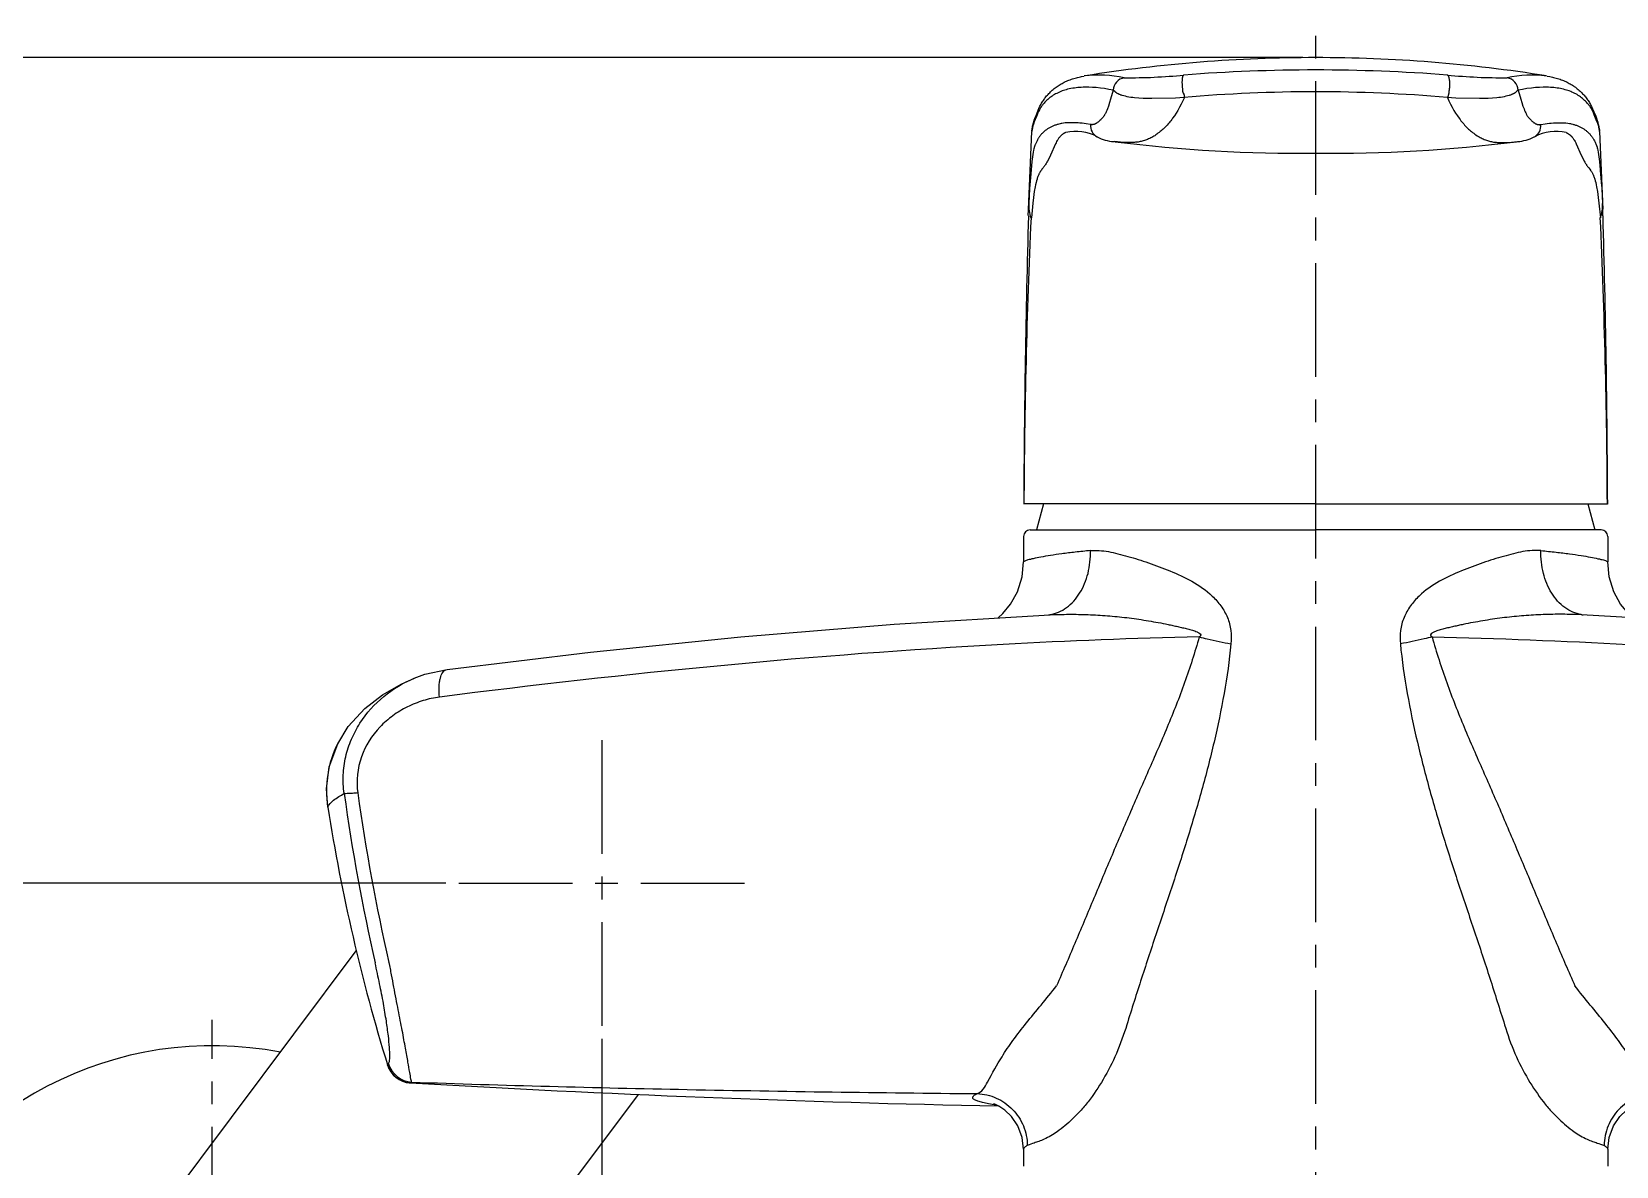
# Model space of a CAD drawing. Extents: x 6992 to 7586, y -5388 to -4968.
# Drawn here: x 7062.9 to 7184.9, y -5206 to -5118.6 of the extents above; entities that cross this region are included whole.
import ezdxf

# ---------------------------------------------------------------- set-up
doc = ezdxf.new("R2010")
doc.units = 0
doc.header["$LTSCALE"] = 7
doc.header["$MEASUREMENT"] = 0
doc.linetypes.add('CENTER', pattern=[2, 1.25, -0.25, 0.25, -0.25])
for name, color, linetype in [('CL', 1, 'CENTER'), ('D', 2, 'CONTINUOUS'), ('DWG', 7, 'CONTINUOUS'), ('Make2D 표시선', 7, 'CONTINUOUS'), ('Make2D 표시선 - Tangent', 7, 'CONTINUOUS')]:
    doc.layers.add(name, color=color, linetype=linetype)

msp = doc.modelspace()

# ---------------------------------------------------------------- linework, layer by layer
at = {"layer": 'CL'}
for p, q in [((7161.78, -5285.19), (7161.78, -5118.62)), ((7106.78, -5173.19), (7106.78, -5195.19)), ((7095.78, -5184.19), (7117.78, -5184.19)), ((7076.78, -5253.71), (7076.78, -5194.71))]:
    msp.add_line(p, q, dxfattribs=at)
at = {"layer": 'D'}
for p, q in [((7160.78, -5120.62), (7039.86, -5120.62)), ((7160.78, -5120.62), (7054.95, -5120.62)), ((7094.78, -5184.19), (7054.95, -5184.19)), ((7106.78, -5196.19), (7106.78, -5296.79))]:
    msp.add_line(p, q, dxfattribs=at)
at = {"layer": 'DWG'}
for p, q in [((7140.81, -5154.99), (7140.28, -5156.99)), ((7182.74, -5154.99), (7183.28, -5156.99)), ((7139.78, -5156.99), (7161.78, -5156.99)), ((7183.78, -5156.99), (7161.78, -5156.99)), ((7139.28, -5157.49), (7139.28, -5159.45)), ((7184.28, -5157.49), (7184.28, -5159.45)), ((7129.31, -5164.24), (7141.3, -5163.53)), ((7141.3, -5163.53), (7141.32, -5163.52)), ((7182.26, -5163.53), (7182.24, -5163.52)), ((7194.24, -5164.24), (7182.26, -5163.53)), ((7091.32, -5168.87), (7092.35, -5168.4)), ((7092.33, -5168.41), (7092.35, -5168.4)), ((7094.86, -5167.73), (7094.86, -5167.73)), ((7086.45, -5173.45), (7086.45, -5173.45)), ((7085.67, -5178.34), (7085.67, -5178.34)), ((7067.19, -5217.01), (7087.87, -5189.41)), ((7090.26, -5198.17), (7090.26, -5198.17)), ((7092.06, -5199.57), (7092.03, -5199.57)), ((7109.58, -5200.46), (7086.39, -5231.4)), ((7139.28, -5204.68), (7139.28, -5204.68)), ((7139.28, -5204.68), (7139.28, -5205.99)), ((7184.28, -5204.68), (7184.28, -5205.99)), ((7184.28, -5204.68), (7184.28, -5204.68))]:
    msp.add_line(p, q, dxfattribs=at)
for points in [[(7137.31, -5163.76), (7137.69, -5163.43), (7138.28, -5162.7), (7138.8, -5161.76), (7139.17, -5160.59), (7139.28, -5159.46)], [(7186.25, -5163.76), (7185.87, -5163.43), (7185.27, -5162.7), (7184.75, -5161.76), (7184.39, -5160.59), (7184.28, -5159.46)], [(7094.86, -5167.73), (7105.91, -5166.41), (7117.5, -5165.22), (7129.31, -5164.24)], [(7092.33, -5168.41), (7093.15, -5168.11), (7094.86, -5167.73)], [(7086.45, -5173.45), (7087.25, -5172.14), (7088.52, -5170.75), (7089.88, -5169.69), (7091.32, -5168.87)], [(7085.67, -5178.34), (7085.57, -5176.94), (7085.79, -5175.23), (7086.45, -5173.45)], [(7137.82, -5201.67), (7137.36, -5201.36), (7137.05, -5201.22), (7136.97, -5201.19)], [(7139.28, -5204.68), (7139.17, -5203.79), (7138.83, -5202.88), (7138.35, -5202.17), (7137.82, -5201.67)], [(7184.28, -5204.68), (7184.38, -5203.79), (7184.72, -5202.88), (7185.21, -5202.17), (7185.73, -5201.67)]]:
    msp.add_lwpolyline(points, dxfattribs=at)
for centre, radius, start, end in [((7139.78, -5157.49), 0.5, 90.0045, 179.9999), ((7183.78, -5157.49), 0.5, 0.0001, 89.9955), ((7140.83, -5160.71), 2.84, 277.1935, 279.8316), ((7182.73, -5160.71), 2.84, 260.1684, 262.8065), ((7093.6, -5177.08), 8.03, 153.0724, 188.9999), ((7244.64, -5155.22), 159.24, 187.9661, 192.7368), ((7243.02, -5155.5), 156.55, 187.9839, 192.8421), ((7226.7, -5156.13), 142.76, 188.9514, 197.1252), ((7076.79, -5224.21), 27.5, 79.0238, 27.2762), ((7092.17, -5197.58), 2, 197.066, 265.8188), ((7092.17, -5197.58), 1.99, 197.2037, 198.4334), ((7092.18, -5197.57), 2.01, 198.4567, 212.2162), ((7092.26, -5197.51), 2, 197.1948, 266.4841), ((7092.18, -5197.57), 2.01, 215.7719, 229.8938), ((7092.19, -5197.54), 2.04, 247.8103, 249.7486), ((7092.24, -5197.06), 2.51, 264.6602, 265.329), ((7161.78, -4001.13), 1200.47, 266.66903, 268.83222), ((7092.23, -5197.17), 2.41, 265.3289, 265.8595), ((7092.82, -5200.46), 1.17, 125.9725, 127.7012)]:
    msp.add_arc(centre, radius, start, end, dxfattribs=at)
for points, knots in [([(7144.42, -5158.58), (7144.04, -5158.62), (7143.3, -5158.7), (7142.27, -5158.82), (7141.39, -5158.95), (7140.66, -5159.07), (7140.14, -5159.18), (7139.81, -5159.25), (7139.63, -5159.3), (7139.48, -5159.35), (7139.37, -5159.39), (7139.31, -5159.42), (7139.28, -5159.45), (7139.28, -5159.46)], [0, 0, 0, 0, 0.223898, 0.421891, 0.592504, 0.734481, 0.846732, 0.89145, 0.928448, 0.957673, 0.979138, 0.992979, 1, 1, 1, 1]), ([(7141.31, -5163.51), (7141.54, -5163.48), (7141.99, -5163.34), (7142.83, -5162.86), (7143.7, -5161.87), (7144.33, -5160.32), (7144.44, -5159.17), (7144.42, -5158.58)], [0, 0, 0, 0, 0.107969, 0.219327, 0.457633, 0.720402, 1, 1, 1, 1]), ([(7144.42, -5158.58), (7144.65, -5158.57), (7145.11, -5158.57), (7145.82, -5158.65), (7146.56, -5158.82), (7147.59, -5159.1), (7148.93, -5159.52), (7150.59, -5160.14), (7152.29, -5160.9), (7153.62, -5161.83), (7154.51, -5162.83), (7155.02, -5163.72), (7155.28, -5164.72), (7155.28, -5165.41), (7155.25, -5165.76)], [0, 0, 0, 0, 0.047375, 0.097335, 0.150045, 0.205276, 0.322022, 0.44634, 0.577212, 0.713878, 0.784257, 0.855655, 0.927699, 1, 1, 1, 1]), ([(7179.13, -5158.58), (7178.91, -5158.57), (7178.44, -5158.57), (7177.73, -5158.65), (7177, -5158.82), (7175.97, -5159.1), (7174.62, -5159.52), (7172.97, -5160.14), (7171.26, -5160.9), (7169.93, -5161.83), (7169.05, -5162.83), (7168.54, -5163.72), (7168.27, -5164.72), (7168.27, -5165.41), (7168.3, -5165.76)], [0, 0, 0, 0, 0.047375, 0.097335, 0.150045, 0.205276, 0.322022, 0.44634, 0.577212, 0.713878, 0.784257, 0.855655, 0.927699, 1, 1, 1, 1]), ([(7182.24, -5163.51), (7182.02, -5163.48), (7181.57, -5163.34), (7180.73, -5162.86), (7179.85, -5161.87), (7179.23, -5160.32), (7179.11, -5159.17), (7179.13, -5158.58)], [0, 0, 0, 0, 0.107969, 0.219327, 0.457633, 0.720402, 1, 1, 1, 1]), ([(7179.13, -5158.58), (7179.52, -5158.62), (7180.25, -5158.7), (7181.28, -5158.82), (7182.17, -5158.95), (7182.9, -5159.07), (7183.41, -5159.18), (7183.74, -5159.25), (7183.93, -5159.3), (7184.08, -5159.35), (7184.18, -5159.39), (7184.25, -5159.42), (7184.28, -5159.45), (7184.28, -5159.46)], [0, 0, 0, 0, 0.223898, 0.421891, 0.592504, 0.734481, 0.846732, 0.89145, 0.928448, 0.957673, 0.979138, 0.992979, 1, 1, 1, 1]), ([(7141.32, -5163.52), (7141.8, -5163.5), (7142.78, -5163.48), (7144.26, -5163.5), (7145.74, -5163.59), (7146.98, -5163.71), (7147.97, -5163.84), (7148.72, -5163.96), (7149.47, -5164.09), (7150.09, -5164.2), (7150.59, -5164.31), (7150.97, -5164.39), (7151.34, -5164.47), (7151.65, -5164.55), (7151.9, -5164.61), (7152.09, -5164.66), (7152.28, -5164.71), (7152.46, -5164.77), (7152.61, -5164.83), (7152.73, -5164.88), (7152.83, -5164.94), (7152.94, -5165.03), (7152.92, -5165.13), (7152.88, -5165.18), (7152.84, -5165.21), (7152.81, -5165.23)], [0, 0, 0, 0, 0.121567, 0.24426, 0.367806, 0.492197, 0.554691, 0.617501, 0.680654, 0.74409, 0.775911, 0.807795, 0.839745, 0.871768, 0.887805, 0.903855, 0.919913, 0.935977, 0.952051, 0.960096, 0.968138, 0.983793, 0.987864, 0.991923, 1, 1, 1, 1]), ([(7182.24, -5163.52), (7181.75, -5163.5), (7180.77, -5163.48), (7179.3, -5163.5), (7177.81, -5163.59), (7176.57, -5163.71), (7175.58, -5163.84), (7174.84, -5163.96), (7174.09, -5164.09), (7173.46, -5164.2), (7172.96, -5164.31), (7172.59, -5164.39), (7172.21, -5164.47), (7171.9, -5164.55), (7171.65, -5164.61), (7171.47, -5164.66), (7171.28, -5164.71), (7171.1, -5164.77), (7170.95, -5164.83), (7170.83, -5164.88), (7170.72, -5164.94), (7170.62, -5165.03), (7170.63, -5165.13), (7170.68, -5165.18), (7170.72, -5165.21), (7170.74, -5165.23)], [0, 0, 0, 0, 0.121567, 0.24426, 0.367806, 0.492197, 0.554691, 0.617501, 0.680654, 0.74409, 0.775911, 0.807795, 0.839745, 0.871768, 0.887805, 0.903855, 0.919913, 0.935977, 0.952051, 0.960096, 0.968138, 0.983793, 0.987864, 0.991923, 1, 1, 1, 1]), ([(7152.81, -5165.23), (7147.77, -5165.34), (7128.21, -5166.1), (7108.7, -5168.03), (7094.29, -5169.86)], [0, 0, 0, 0, 0.257714, 1, 1, 1, 1]), ([(7152.81, -5165.23), (7152.47, -5166.41), (7151.72, -5168.76), (7150.36, -5172.19), (7149.13, -5174.99), (7148.15, -5177.22), (7147.18, -5179.45), (7146, -5182.23), (7144.61, -5185.54), (7143.23, -5188.84), (7142.29, -5191.01), (7141.82, -5192.09)], [0, 0, 0, 0, 0.127378, 0.25431, 0.380679, 0.443612, 0.506361, 0.631246, 0.755215, 0.878164, 1, 1, 1, 1]), ([(7155.25, -5165.76), (7155.13, -5167.04), (7154.76, -5169.58), (7153.98, -5173.34), (7153.01, -5177.05), (7151.92, -5180.72), (7150.75, -5184.34), (7149.54, -5187.93), (7148.36, -5191.5), (7147.6, -5193.89), (7147.23, -5195.09)], [0, 0, 0, 0, 0.126409, 0.252624, 0.378552, 0.504058, 0.629002, 0.753279, 0.87695, 1, 1, 1, 1]), ([(7152.81, -5165.23), (7153.02, -5165.28), (7153.82, -5165.49), (7154.64, -5165.66), (7155.25, -5165.76)], [0, 0, 0, 0, 0.253476, 1, 1, 1, 1]), ([(7170.74, -5165.23), (7170.54, -5165.28), (7169.73, -5165.49), (7168.92, -5165.66), (7168.3, -5165.76)], [0, 0, 0, 0, 0.253476, 1, 1, 1, 1]), ([(7168.3, -5165.76), (7168.42, -5167.04), (7168.79, -5169.58), (7169.58, -5173.34), (7170.55, -5177.05), (7171.63, -5180.72), (7172.8, -5184.34), (7174.02, -5187.93), (7175.2, -5191.5), (7175.95, -5193.89), (7176.33, -5195.09)], [0, 0, 0, 0, 0.126409, 0.252624, 0.378552, 0.504058, 0.629002, 0.753279, 0.87695, 1, 1, 1, 1]), ([(7170.74, -5165.23), (7171.08, -5166.41), (7171.84, -5168.76), (7173.19, -5172.19), (7174.43, -5174.99), (7175.41, -5177.22), (7176.37, -5179.45), (7177.55, -5182.23), (7178.94, -5185.54), (7180.32, -5188.84), (7181.27, -5191.01), (7181.74, -5192.09)], [0, 0, 0, 0, 0.127378, 0.25431, 0.380679, 0.443612, 0.506361, 0.631246, 0.755215, 0.878164, 1, 1, 1, 1]), ([(7170.74, -5165.23), (7175.79, -5165.34), (7195.35, -5166.1), (7214.85, -5168.03), (7229.27, -5169.86)], [0, 0, 0, 0, 0.257714, 1, 1, 1, 1]), ([(7086.94, -5177.29), (7086.87, -5176.82), (7086.83, -5175.86), (7087.02, -5174.45), (7087.46, -5173.1), (7088.34, -5171.45), (7089.9, -5169.71), (7091.49, -5168.76), (7092.33, -5168.41)], [0, 0, 0, 0, 0.12833, 0.255766, 0.382216, 0.507591, 0.754899, 1, 1, 1, 1]), ([(7094.29, -5169.86), (7094.25, -5169.59), (7094.23, -5169.2), (7094.28, -5168.7), (7094.37, -5168.23), (7094.58, -5167.77), (7094.86, -5167.73)], [0, 0, 0, 0, 0.356494, 0.508468, 0.636348, 1, 1, 1, 1]), ([(7094.29, -5169.86), (7093.86, -5169.92), (7093.01, -5170.1), (7091.79, -5170.59), (7090.66, -5171.27), (7089.32, -5172.44), (7088.05, -5174.41), (7087.86, -5176.32), (7087.99, -5177.24)], [0, 0, 0, 0, 0.121428, 0.242837, 0.364745, 0.487796, 0.738802, 1, 1, 1, 1]), ([(7085.67, -5178.34), (7085.77, -5178.13), (7086.17, -5177.72), (7086.65, -5177.44), (7086.94, -5177.29)], [0, 0, 0, 0, 0.41642, 1, 1, 1, 1]), ([(7087.99, -5177.24), (7087.86, -5177.26), (7087.62, -5177.28), (7087.3, -5177.3), (7087.09, -5177.3), (7086.98, -5177.3), (7086.94, -5177.29)], [0, 0, 0, 0, 0.390343, 0.690606, 0.890827, 1, 1, 1, 1]), ([(7090.34, -5198.1), (7090.36, -5198.08), (7090.39, -5198.02), (7090.45, -5197.83), (7090.46, -5197.43), (7090.43, -5196.77), (7090.34, -5195.87), (7090.18, -5194.74), (7089.96, -5193.4), (7089.67, -5191.91), (7089.44, -5190.87), (7089.32, -5190.33)], [0, 0, 0, 0, 0.010224, 0.025454, 0.077311, 0.160962, 0.275641, 0.421241, 0.594414, 0.789874, 1, 1, 1, 1]), ([(7092.13, -5199.51), (7092.13, -5199.48), (7092.11, -5199.41), (7092.06, -5199.16), (7091.97, -5198.67), (7091.87, -5198.07), (7091.76, -5197.44), (7091.65, -5196.87), (7091.54, -5196.23), (7091.41, -5195.52), (7091.26, -5194.76), (7091.1, -5193.94), (7090.94, -5193.08), (7090.76, -5192.18), (7090.59, -5191.24), (7090.47, -5190.61), (7090.39, -5190.3)], [0, 0, 0, 0, 0.008764, 0.025031, 0.080511, 0.166829, 0.221615, 0.284036, 0.353453, 0.430041, 0.51322, 0.602226, 0.696249, 0.794421, 0.895953, 1, 1, 1, 1]), ([(7135.7, -5200.4), (7136.09, -5200.3), (7136.7, -5199.12), (7137.45, -5197.77), (7138.48, -5196.25), (7139.5, -5194.94), (7140.65, -5193.55), (7141.43, -5192.6), (7141.82, -5192.09)], [0, 0, 0, 0, 0.115536, 0.333229, 0.478194, 0.640821, 0.816021, 1, 1, 1, 1]), ([(7187.85, -5200.4), (7187.47, -5200.3), (7186.86, -5199.12), (7186.11, -5197.77), (7185.07, -5196.25), (7184.06, -5194.94), (7182.91, -5193.55), (7182.12, -5192.6), (7181.74, -5192.09)], [0, 0, 0, 0, 0.115536, 0.333229, 0.478194, 0.640821, 0.816021, 1, 1, 1, 1]), ([(7147.23, -5195.09), (7147, -5195.84), (7146.48, -5197.29), (7145.47, -5199.28), (7144.49, -5200.74), (7143.66, -5201.74), (7142.89, -5202.53), (7141.98, -5203.29), (7141.09, -5203.83), (7140.47, -5204.07), (7140.03, -5204.22), (7139.74, -5204.33), (7139.56, -5204.39)], [0, 0, 0, 0, 0.188041, 0.367212, 0.532364, 0.607842, 0.677478, 0.797318, 0.88943, 0.925472, 0.95582, 1, 1, 1, 1]), ([(7176.33, -5195.09), (7176.55, -5195.84), (7177.07, -5197.29), (7178.08, -5199.28), (7179.07, -5200.74), (7179.9, -5201.74), (7180.67, -5202.53), (7181.57, -5203.29), (7182.47, -5203.83), (7183.09, -5204.07), (7183.52, -5204.22), (7183.82, -5204.33), (7183.99, -5204.39)], [0, 0, 0, 0, 0.188041, 0.367212, 0.532364, 0.607842, 0.677478, 0.797318, 0.88943, 0.925472, 0.95582, 1, 1, 1, 1]), ([(7090.34, -5198.1), (7090.34, -5198.11), (7090.31, -5198.13), (7090.28, -5198.15), (7090.26, -5198.17)], [0, 0, 0, 0, 0.268071, 1, 1, 1, 1]), ([(7092.13, -5199.51), (7099.21, -5199.76), (7113.73, -5200.13), (7128.26, -5200.33), (7135.7, -5200.4)], [0, 0, 0, 0, 0.487385, 1, 1, 1, 1]), ([(7137.15, -5201.27), (7136.96, -5201.25), (7136.61, -5201.19), (7136.15, -5201.1), (7135.79, -5201), (7135.55, -5200.91), (7135.43, -5200.83), (7135.37, -5200.77), (7135.35, -5200.71), (7135.36, -5200.64), (7135.41, -5200.58), (7135.52, -5200.49), (7135.62, -5200.43), (7135.7, -5200.4)], [0, 0, 0, 0, 0.240359, 0.435075, 0.589592, 0.702452, 0.74322, 0.774724, 0.800083, 0.824906, 0.854796, 0.893035, 1, 1, 1, 1]), ([(7135.7, -5200.4), (7136.21, -5200.42), (7137.22, -5200.65), (7138.49, -5201.55), (7139.35, -5202.85), (7139.56, -5203.88), (7139.56, -5204.39)], [0, 0, 0, 0, 0.248513, 0.498416, 0.749238, 1, 1, 1, 1]), ([(7187.85, -5200.4), (7187.35, -5200.42), (7186.34, -5200.65), (7185.06, -5201.55), (7184.21, -5202.85), (7184, -5203.88), (7183.99, -5204.39)], [0, 0, 0, 0, 0.248513, 0.498416, 0.749238, 1, 1, 1, 1]), ([(7139.56, -5204.39), (7139.52, -5204.41), (7139.44, -5204.46), (7139.34, -5204.54), (7139.28, -5204.63), (7139.28, -5204.68)], [0, 0, 0, 0, 0.344455, 0.619017, 1, 1, 1, 1]), ([(7183.99, -5204.39), (7184.03, -5204.41), (7184.11, -5204.46), (7184.22, -5204.54), (7184.28, -5204.63), (7184.28, -5204.68)], [0, 0, 0, 0, 0.344455, 0.619017, 1, 1, 1, 1])]:
    msp.add_open_spline(points, degree=3, knots=knots, dxfattribs=at)
for points in [[(7091.48, -5199.45), (7091.57, -5199.48), (7091.65, -5199.51), (7091.74, -5199.53)], [(7091.74, -5199.53), (7091.82, -5199.55), (7091.91, -5199.56), (7092, -5199.57)], [(7092.06, -5199.57), (7092.07, -5199.56), (7092.09, -5199.54), (7092.11, -5199.53)]]:
    msp.add_open_spline(points, degree=3, dxfattribs=at)
at = {"layer": 'Make2D 표시선'}
for p, q in [((7139.66, -5132.32), (7139.92, -5126.32)), ((7183.64, -5126.32), (7183.9, -5132.32)), ((7139.84, -5129.58), (7139.86, -5129.36)), ((7183.7, -5129.36), (7183.72, -5129.57)), ((7139.76, -5130.52), (7139.84, -5129.59)), ((7139.84, -5129.59), (7139.84, -5129.58)), ((7139.84, -5129.59), (7139.84, -5129.59)), ((7183.72, -5129.57), (7183.72, -5129.57)), ((7183.72, -5129.57), (7183.72, -5129.58)), ((7183.72, -5129.58), (7183.79, -5130.52)), ((7139.3, -5154.99), (7139.28, -5154.99)), ((7161.78, -5154.99), (7139.3, -5154.99)), ((7161.78, -5154.99), (7184.25, -5154.99)), ((7184.25, -5154.99), (7184.27, -5154.99))]:
    msp.add_line(p, q, dxfattribs=at)
for points in [[(7151.63, -5121.97), (7151.63, -5121.97), (7151.62, -5121.97), (7151.62, -5121.97), (7151.61, -5121.97), (7151.61, -5121.97), (7151.6, -5121.98), (7151.6, -5121.98), (7151.6, -5121.98), (7151.6, -5121.98), (7151.59, -5121.98), (7151.59, -5121.98), (7151.59, -5121.98), (7151.59, -5121.98), (7151.58, -5121.99), (7151.58, -5121.99), (7151.58, -5121.99), (7151.58, -5121.99), (7151.58, -5121.99), (7151.57, -5121.99), (7151.57, -5121.99), (7151.57, -5122), (7151.57, -5122), (7151.57, -5122), (7151.56, -5122), (7151.56, -5122), (7151.56, -5122), (7151.56, -5122.01), (7151.56, -5122.01), (7151.56, -5122.01), (7151.55, -5122.01), (7151.55, -5122.01), (7151.55, -5122.02), (7151.55, -5122.02), (7151.55, -5122.02), (7151.55, -5122.02), (7151.54, -5122.03), (7151.54, -5122.03), (7151.54, -5122.03), (7151.54, -5122.04), (7151.54, -5122.04), (7151.53, -5122.04), (7151.53, -5122.05), (7151.53, -5122.05), (7151.53, -5122.06), (7151.53, -5122.06), (7151.53, -5122.07), (7151.52, -5122.08), (7151.52, -5122.09), (7151.51, -5122.12), (7151.51, -5122.14), (7151.5, -5122.17), (7151.5, -5122.19), (7151.49, -5122.22), (7151.49, -5122.24), (7151.49, -5122.3), (7151.48, -5122.36), (7151.48, -5122.43), (7151.47, -5122.49), (7151.47, -5122.56), (7151.48, -5122.62), (7151.48, -5122.69), (7151.48, -5122.75), (7151.48, -5122.82), (7151.51, -5123.11), (7151.52, -5123.18), (7151.53, -5123.2), (7151.53, -5123.22), (7151.53, -5123.23), (7151.53, -5123.25), (7151.54, -5123.26), (7151.54, -5123.27), (7151.55, -5123.29), (7151.55, -5123.3), (7151.56, -5123.32), (7151.56, -5123.33), (7151.56, -5123.34), (7151.57, -5123.36), (7151.61, -5123.43), (7151.62, -5123.45), (7151.63, -5123.46), (7151.63, -5123.48), (7151.63, -5123.48), (7151.64, -5123.49), (7151.64, -5123.5), (7151.64, -5123.51), (7151.65, -5123.52), (7151.65, -5123.52), (7151.65, -5123.53), (7151.65, -5123.53), (7151.65, -5123.53), (7151.65, -5123.54), (7151.65, -5123.54), (7151.65, -5123.55), (7151.65, -5123.55), (7151.65, -5123.56), (7151.65, -5123.56), (7151.65, -5123.57), (7151.65, -5123.57), (7151.65, -5123.58), (7151.65, -5123.58), (7151.65, -5123.59), (7151.65, -5123.59), (7151.65, -5123.6), (7151.65, -5123.6), (7151.65, -5123.61), (7151.65, -5123.61), (7151.65, -5123.62), (7151.65, -5123.62), (7151.65, -5123.63), (7151.65, -5123.64), (7151.64, -5123.65), (7151.64, -5123.66), (7151.64, -5123.67), (7151.63, -5123.68), (7151.63, -5123.69), (7151.63, -5123.69)], [(7139.92, -5126.25), (7139.92, -5126.21), (7139.93, -5126.16), (7139.94, -5126.07), (7139.95, -5125.99), (7139.97, -5125.9), (7139.99, -5125.81), (7140.01, -5125.73), (7140.04, -5125.64), (7140.06, -5125.56), (7140.1, -5125.43), (7140.15, -5125.31), (7140.24, -5125.07), (7140.4, -5124.66), (7140.46, -5124.53), (7140.54, -5124.37), (7140.58, -5124.28), (7140.62, -5124.2), (7140.66, -5124.13), (7140.71, -5124.06), (7140.75, -5123.98), (7140.8, -5123.91), (7140.85, -5123.84), (7140.9, -5123.77), (7140.95, -5123.71), (7141, -5123.64), (7141.05, -5123.57), (7141.11, -5123.51), (7141.17, -5123.45), (7141.22, -5123.38), (7141.29, -5123.32), (7141.35, -5123.25), (7141.42, -5123.19), (7141.49, -5123.13), (7141.56, -5123.07), (7141.63, -5123.01), (7141.71, -5122.95), (7141.78, -5122.9), (7141.86, -5122.84), (7141.93, -5122.79), (7142.01, -5122.74), (7142.09, -5122.69), (7142.17, -5122.65), (7142.25, -5122.6), (7142.33, -5122.56), (7142.41, -5122.51), (7142.5, -5122.47), (7142.59, -5122.43), (7142.68, -5122.39), (7142.77, -5122.35), (7142.86, -5122.32), (7142.96, -5122.29), (7143.05, -5122.25), (7143.14, -5122.22), (7143.24, -5122.19), (7143.34, -5122.17), (7143.44, -5122.14), (7143.55, -5122.12), (7143.65, -5122.09), (7143.75, -5122.07), (7143.95, -5122.04)], [(7179.6, -5122.04), (7179.81, -5122.07), (7180.01, -5122.12), (7180.11, -5122.14), (7180.21, -5122.17), (7180.31, -5122.19), (7180.41, -5122.22), (7180.5, -5122.25), (7180.6, -5122.29), (7180.69, -5122.32), (7180.78, -5122.35), (7180.87, -5122.39), (7180.96, -5122.43), (7181.05, -5122.47), (7181.14, -5122.51), (7181.23, -5122.56), (7181.31, -5122.6), (7181.39, -5122.65), (7181.47, -5122.7), (7181.55, -5122.74), (7181.63, -5122.8), (7181.7, -5122.85), (7181.78, -5122.9), (7181.86, -5122.96), (7181.93, -5123.02), (7182, -5123.08), (7182.07, -5123.14), (7182.14, -5123.2), (7182.21, -5123.26), (7182.28, -5123.33), (7182.34, -5123.4), (7182.4, -5123.46), (7182.46, -5123.52), (7182.51, -5123.59), (7182.57, -5123.65), (7182.62, -5123.72), (7182.67, -5123.79), (7182.72, -5123.86), (7182.77, -5123.93), (7182.81, -5124), (7182.86, -5124.07), (7182.9, -5124.14), (7182.94, -5124.22), (7182.98, -5124.3), (7183.03, -5124.39), (7183.11, -5124.56), (7183.21, -5124.8), (7183.35, -5125.14), (7183.43, -5125.36), (7183.46, -5125.47), (7183.5, -5125.57), (7183.52, -5125.66), (7183.55, -5125.74), (7183.57, -5125.83), (7183.59, -5125.92), (7183.6, -5126), (7183.62, -5126.09), (7183.63, -5126.18), (7183.64, -5126.27)]]:
    msp.add_lwpolyline(points, dxfattribs=at)
for centre, radius, start, end in [((7161.78, -5233.79), 113.17, 90.0004, 99.025), ((7161.78, -5233.79), 113.17, 80.9615, 89.9996), ((7147.19, -5123.18), 1.02, 99.0193, 177.0834), ((7143.29, -5129.79), 3.49, 61.9096, 102.7205), ((7146.55, -5123.39), 3.71, 244.144, 264.9959), ((7177, -5123.39), 3.71, 275.0064, 295.8537), ((7180.3, -5129.79), 3.49, 77.2795, 118.0904), ((7160.8, -5009.73), 118.26, 262.9615, 270.4741), ((7162.76, -5009.72), 118.27, 269.5262, 277.0382), ((8085.06, -5159.14), 945.78, 178.40378, 179.74915), ((6238.22, -5159.14), 946.06, 0.25078, 1.59507)]:
    msp.add_arc(centre, radius, start, end, dxfattribs=at)
at = {"layer": 'Make2D 표시선 - Tangent'}
for p, q in [((7139.64, -5132.79), (7139.68, -5131.9)), ((7183.91, -5132.8), (7183.88, -5131.9))]:
    msp.add_line(p, q, dxfattribs=at)
for points in [[(7171.93, -5123.69), (7171.94, -5123.68), (7171.95, -5123.66), (7171.96, -5123.65), (7171.97, -5123.63), (7171.98, -5123.61), (7171.98, -5123.6), (7171.99, -5123.58), (7172, -5123.56), (7172.01, -5123.54), (7172.01, -5123.52), (7172.02, -5123.5), (7172.02, -5123.49), (7172.03, -5123.47), (7172.03, -5123.45), (7172.04, -5123.41), (7172.05, -5123.33), (7172.07, -5123.17), (7172.08, -5123.09), (7172.09, -5123), (7172.1, -5122.91), (7172.1, -5122.82), (7172.1, -5122.73), (7172.1, -5122.64), (7172.1, -5122.57), (7172.1, -5122.5), (7172.1, -5122.43), (7172.09, -5122.36), (7172.08, -5122.3), (7172.08, -5122.27), (7172.07, -5122.24), (7172.06, -5122.21), (7172.06, -5122.18), (7172.05, -5122.15), (7172.04, -5122.12), (7172.04, -5122.1), (7172.03, -5122.08), (7172.03, -5122.08), (7172.03, -5122.07), (7172.03, -5122.06), (7172.02, -5122.05), (7172.02, -5122.05), (7172.02, -5122.04), (7172.02, -5122.04), (7172.01, -5122.03), (7172.01, -5122.03), (7172.01, -5122.03), (7172.01, -5122.02), (7172.01, -5122.02), (7172.01, -5122.02), (7172, -5122.02), (7172, -5122.02), (7172, -5122.01), (7172, -5122.01), (7172, -5122.01), (7172, -5122.01), (7171.99, -5122), (7171.99, -5122), (7171.99, -5122), (7171.99, -5122), (7171.99, -5122), (7171.98, -5122), (7171.98, -5121.99), (7171.98, -5121.99), (7171.98, -5121.99), (7171.97, -5121.99), (7171.97, -5121.99), (7171.97, -5121.99), (7171.97, -5121.98), (7171.96, -5121.98), (7171.96, -5121.98), (7171.96, -5121.98), (7171.96, -5121.98), (7171.95, -5121.98), (7171.95, -5121.98), (7171.95, -5121.97), (7171.95, -5121.97), (7171.94, -5121.97), (7171.94, -5121.97), (7171.94, -5121.97), (7171.94, -5121.97), (7171.93, -5121.97), (7171.93, -5121.97), (7171.93, -5121.97), (7171.92, -5121.97)], [(7146.17, -5123.13), (7145.85, -5123.07), (7145.52, -5123.01), (7145.19, -5122.97), (7144.86, -5122.93), (7144.58, -5122.91), (7144.29, -5122.9), (7144.15, -5122.9), (7144, -5122.9), (7143.86, -5122.9), (7143.72, -5122.91), (7143.58, -5122.92), (7143.45, -5122.93), (7143.32, -5122.94), (7143.19, -5122.96), (7143.06, -5122.98), (7142.92, -5123), (7142.79, -5123.03), (7142.67, -5123.06), (7142.56, -5123.09), (7142.45, -5123.12), (7142.35, -5123.16), (7142.24, -5123.19), (7142.14, -5123.23), (7142.03, -5123.27), (7141.93, -5123.32), (7141.83, -5123.37), (7141.74, -5123.42), (7141.65, -5123.47), (7141.56, -5123.52), (7141.47, -5123.58), (7141.39, -5123.64), (7141.3, -5123.7), (7141.22, -5123.77), (7141.14, -5123.84), (7141.07, -5123.9), (7140.99, -5123.97), (7140.92, -5124.05), (7140.86, -5124.12), (7140.79, -5124.2), (7140.76, -5124.23), (7140.73, -5124.27), (7140.7, -5124.31), (7140.67, -5124.36), (7140.64, -5124.4), (7140.62, -5124.44), (7140.58, -5124.49), (7140.55, -5124.54), (7140.52, -5124.6), (7140.49, -5124.65), (7140.43, -5124.76), (7140.38, -5124.88), (7140.32, -5125.02), (7140.26, -5125.16), (7140.1, -5125.57), (7140.06, -5125.67), (7140.03, -5125.78), (7139.99, -5125.88), (7139.98, -5125.93), (7139.97, -5125.98), (7139.96, -5126.03), (7139.95, -5126.07), (7139.94, -5126.11), (7139.93, -5126.15), (7139.93, -5126.2), (7139.92, -5126.24), (7139.92, -5126.28), (7139.92, -5126.32)], [(7146.17, -5123.13), (7145.98, -5123.82), (7145.9, -5124.08), (7145.81, -5124.35), (7145.73, -5124.57), (7145.68, -5124.68), (7145.64, -5124.79), (7145.6, -5124.88), (7145.58, -5124.92), (7145.56, -5124.96), (7145.54, -5124.99), (7145.52, -5125.02), (7145.5, -5125.06), (7145.48, -5125.09), (7145.47, -5125.1), (7145.46, -5125.12), (7145.43, -5125.16), (7145.4, -5125.2), (7145.38, -5125.23), (7145.34, -5125.28), (7145.3, -5125.32), (7145.26, -5125.36), (7145.22, -5125.41), (7145.15, -5125.47), (7145.11, -5125.51), (7145.08, -5125.54), (7145.04, -5125.57), (7145, -5125.6), (7144.97, -5125.63), (7144.95, -5125.64), (7144.93, -5125.65), (7144.9, -5125.67), (7144.86, -5125.69), (7144.85, -5125.7), (7144.83, -5125.71), (7144.82, -5125.72), (7144.8, -5125.72), (7144.78, -5125.73), (7144.77, -5125.74), (7144.75, -5125.74), (7144.74, -5125.75), (7144.72, -5125.76), (7144.71, -5125.76), (7144.69, -5125.76), (7144.68, -5125.77), (7144.66, -5125.77), (7144.65, -5125.78), (7144.64, -5125.78), (7144.62, -5125.78), (7144.61, -5125.78), (7144.59, -5125.78), (7144.58, -5125.78), (7144.57, -5125.79), (7144.55, -5125.79), (7144.54, -5125.79), (7144.52, -5125.78), (7144.5, -5125.78), (7144.49, -5125.78), (7144.47, -5125.78), (7144.44, -5125.78)], [(7151.63, -5123.69), (7151.3, -5123.72), (7150.98, -5123.73), (7149.15, -5123.78), (7148.82, -5123.77), (7148.48, -5123.76), (7148.15, -5123.74), (7147.82, -5123.71), (7147.68, -5123.7), (7147.54, -5123.68), (7147.39, -5123.66), (7147.25, -5123.63), (7147.12, -5123.6), (7146.99, -5123.57), (7146.88, -5123.54), (7146.82, -5123.52), (7146.76, -5123.5), (7146.73, -5123.48), (7146.69, -5123.47), (7146.65, -5123.46), (7146.62, -5123.44), (7146.58, -5123.42), (7146.55, -5123.41), (7146.51, -5123.39), (7146.5, -5123.38), (7146.48, -5123.37), (7146.45, -5123.35), (7146.43, -5123.33), (7146.41, -5123.32), (7146.4, -5123.31), (7146.39, -5123.3), (7146.38, -5123.29), (7146.37, -5123.28), (7146.36, -5123.27), (7146.34, -5123.26), (7146.33, -5123.25), (7146.32, -5123.24), (7146.28, -5123.2), (7146.28, -5123.19), (7146.28, -5123.19), (7146.27, -5123.19), (7146.27, -5123.19), (7146.27, -5123.18), (7146.26, -5123.18), (7146.24, -5123.17), (7146.24, -5123.16), (7146.23, -5123.16), (7146.22, -5123.15), (7146.22, -5123.14), (7146.21, -5123.14), (7146.21, -5123.14), (7146.21, -5123.14), (7146.21, -5123.14), (7146.21, -5123.14), (7146.21, -5123.14), (7146.21, -5123.14), (7146.21, -5123.14), (7146.21, -5123.14), (7146.21, -5123.14), (7146.21, -5123.14), (7146.21, -5123.14), (7146.21, -5123.14), (7146.21, -5123.14), (7146.21, -5123.14), (7146.2, -5123.14), (7146.2, -5123.14), (7146.2, -5123.14), (7146.2, -5123.14), (7146.2, -5123.14), (7146.19, -5123.14), (7146.19, -5123.14), (7146.19, -5123.14), (7146.19, -5123.13), (7146.19, -5123.13), (7146.19, -5123.13), (7146.19, -5123.13), (7146.19, -5123.13), (7146.19, -5123.13), (7146.19, -5123.13), (7146.19, -5123.13), (7146.18, -5123.13), (7146.18, -5123.13), (7146.18, -5123.13), (7146.18, -5123.13), (7146.18, -5123.13), (7146.18, -5123.13), (7146.18, -5123.13), (7146.18, -5123.13), (7146.18, -5123.13), (7146.18, -5123.13), (7146.18, -5123.13), (7146.18, -5123.13), (7146.18, -5123.13), (7146.18, -5123.13), (7146.17, -5123.13), (7146.17, -5123.13), (7146.17, -5123.13), (7146.17, -5123.13), (7146.17, -5123.13), (7146.17, -5123.13), (7146.17, -5123.13), (7146.17, -5123.13), (7146.17, -5123.13), (7146.17, -5123.13), (7146.17, -5123.13), (7146.17, -5123.13), (7146.17, -5123.13), (7146.17, -5123.13), (7146.17, -5123.13)], [(7177.38, -5123.13), (7177.38, -5123.13), (7177.38, -5123.13), (7177.38, -5123.13), (7177.37, -5123.13), (7177.37, -5123.13), (7177.37, -5123.13), (7177.37, -5123.13), (7177.36, -5123.13), (7177.36, -5123.14), (7177.35, -5123.14), (7177.35, -5123.14), (7177.34, -5123.14), (7177.34, -5123.14), (7177.34, -5123.15), (7177.33, -5123.15), (7177.33, -5123.15), (7177.32, -5123.15), (7177.32, -5123.16), (7177.31, -5123.16), (7177.31, -5123.16), (7177.3, -5123.17), (7177.3, -5123.18), (7177.29, -5123.18), (7177.28, -5123.19), (7177.27, -5123.2), (7177.24, -5123.24), (7177.22, -5123.25), (7177.21, -5123.26), (7177.2, -5123.27), (7177.19, -5123.28), (7177.17, -5123.3), (7177.16, -5123.31), (7177.14, -5123.32), (7177.13, -5123.33), (7177.12, -5123.34), (7177.1, -5123.35), (7177.07, -5123.37), (7177.06, -5123.38), (7177.04, -5123.39), (7177.01, -5123.41), (7176.97, -5123.42), (7176.94, -5123.44), (7176.9, -5123.46), (7176.86, -5123.47), (7176.83, -5123.49), (7176.79, -5123.5), (7176.74, -5123.52), (7176.68, -5123.54), (7176.56, -5123.57), (7176.43, -5123.6), (7176.3, -5123.63), (7176.16, -5123.66), (7176.02, -5123.68), (7175.88, -5123.7), (7175.73, -5123.71), (7175.4, -5123.74), (7175.07, -5123.76), (7174.73, -5123.77), (7174.4, -5123.78), (7172.57, -5123.73), (7172.25, -5123.72), (7171.93, -5123.69)], [(7183.64, -5126.32), (7183.64, -5126.28), (7183.63, -5126.24), (7183.63, -5126.2), (7183.62, -5126.15), (7183.62, -5126.11), (7183.61, -5126.07), (7183.6, -5126.03), (7183.59, -5125.99), (7183.58, -5125.93), (7183.56, -5125.88), (7183.53, -5125.78), (7183.5, -5125.68), (7183.39, -5125.4), (7183.24, -5125.02), (7183.18, -5124.88), (7183.13, -5124.77), (7183.07, -5124.66), (7183.04, -5124.6), (7183.01, -5124.55), (7182.98, -5124.5), (7182.94, -5124.44), (7182.92, -5124.4), (7182.89, -5124.36), (7182.86, -5124.32), (7182.83, -5124.28), (7182.8, -5124.24), (7182.77, -5124.2), (7182.7, -5124.12), (7182.64, -5124.05), (7182.57, -5123.98), (7182.49, -5123.91), (7182.42, -5123.84), (7182.34, -5123.77), (7182.26, -5123.71), (7182.17, -5123.64), (7182.09, -5123.58), (7182, -5123.53), (7181.91, -5123.47), (7181.82, -5123.42), (7181.73, -5123.37), (7181.63, -5123.32), (7181.52, -5123.27), (7181.42, -5123.23), (7181.31, -5123.19), (7181.21, -5123.15), (7181.1, -5123.12), (7180.99, -5123.09), (7180.88, -5123.06), (7180.75, -5123.03), (7180.63, -5123), (7180.5, -5122.98), (7180.38, -5122.96), (7180.25, -5122.94), (7180.12, -5122.93), (7180, -5122.92), (7179.87, -5122.91), (7179.72, -5122.9), (7179.58, -5122.9), (7179.44, -5122.9), (7179.29, -5122.9), (7179.01, -5122.91), (7178.72, -5122.93), (7178.39, -5122.97), (7178.05, -5123.01), (7177.72, -5123.07), (7177.38, -5123.13)], [(7177.38, -5123.13), (7177.57, -5123.82), (7177.66, -5124.08), (7177.74, -5124.35), (7177.83, -5124.57), (7177.87, -5124.68), (7177.92, -5124.79), (7177.96, -5124.88), (7177.98, -5124.92), (7178, -5124.96), (7178.02, -5124.99), (7178.03, -5125.02), (7178.05, -5125.06), (7178.07, -5125.09), (7178.08, -5125.1), (7178.1, -5125.12), (7178.12, -5125.16), (7178.15, -5125.2), (7178.18, -5125.23), (7178.22, -5125.28), (7178.26, -5125.32), (7178.3, -5125.36), (7178.34, -5125.41), (7178.41, -5125.47), (7178.44, -5125.51), (7178.48, -5125.54), (7178.51, -5125.57), (7178.55, -5125.6), (7178.59, -5125.63), (7178.61, -5125.64), (7178.63, -5125.65), (7178.66, -5125.67), (7178.69, -5125.69), (7178.71, -5125.7), (7178.72, -5125.71), (7178.74, -5125.72), (7178.76, -5125.72), (7178.77, -5125.73), (7178.79, -5125.74), (7178.8, -5125.74), (7178.82, -5125.75), (7178.83, -5125.76), (7178.85, -5125.76), (7178.86, -5125.76), (7178.88, -5125.77), (7178.89, -5125.77), (7178.91, -5125.78), (7178.92, -5125.78), (7178.93, -5125.78), (7178.95, -5125.78), (7178.96, -5125.78), (7178.98, -5125.78), (7178.99, -5125.79), (7179, -5125.79), (7179.02, -5125.79), (7179.04, -5125.78), (7179.05, -5125.78), (7179.07, -5125.78), (7179.08, -5125.78), (7179.11, -5125.78)], [(7151.66, -5123.69), (7151.54, -5123.95), (7151.42, -5124.2), (7151.29, -5124.44), (7151.16, -5124.69), (7151.03, -5124.89), (7150.9, -5125.09), (7150.76, -5125.29), (7150.69, -5125.38), (7150.62, -5125.48), (7150.55, -5125.56), (7150.48, -5125.65), (7150.41, -5125.73), (7150.33, -5125.81), (7150.26, -5125.89), (7150.18, -5125.97), (7150.11, -5126.05), (7150.03, -5126.12), (7149.95, -5126.19), (7149.87, -5126.26), (7149.8, -5126.32), (7149.71, -5126.39), (7149.63, -5126.45), (7149.55, -5126.51), (7149.46, -5126.57), (7149.38, -5126.63), (7149.3, -5126.67), (7149.22, -5126.72), (7149.15, -5126.76), (7149.07, -5126.8), (7148.99, -5126.84), (7148.91, -5126.88), (7148.82, -5126.92), (7148.74, -5126.95), (7148.66, -5126.98), (7148.58, -5127.01), (7148.5, -5127.03), (7148.42, -5127.05), (7148.34, -5127.07), (7148.26, -5127.09), (7148.18, -5127.11), (7148.1, -5127.12), (7148.01, -5127.13), (7147.91, -5127.14), (7147.82, -5127.15), (7147.72, -5127.15), (7147.61, -5127.16), (7147.49, -5127.16), (7147.26, -5127.16), (7147, -5127.15), (7146.74, -5127.14), (7146.5, -5127.11), (7146.38, -5127.1), (7146.26, -5127.09)], [(7171.93, -5123.69), (7172.04, -5123.95), (7172.16, -5124.2), (7172.29, -5124.44), (7172.43, -5124.69), (7172.56, -5124.89), (7172.69, -5125.09), (7172.83, -5125.29), (7172.9, -5125.38), (7172.97, -5125.48), (7173.04, -5125.56), (7173.11, -5125.65), (7173.18, -5125.73), (7173.25, -5125.81), (7173.33, -5125.89), (7173.4, -5125.97), (7173.48, -5126.05), (7173.56, -5126.12), (7173.63, -5126.19), (7173.71, -5126.26), (7173.79, -5126.32), (7173.87, -5126.39), (7173.95, -5126.45), (7174.04, -5126.51), (7174.12, -5126.57), (7174.21, -5126.63), (7174.28, -5126.67), (7174.36, -5126.72), (7174.44, -5126.76), (7174.52, -5126.8), (7174.6, -5126.84), (7174.68, -5126.88), (7174.76, -5126.92), (7174.85, -5126.95), (7174.93, -5126.98), (7175.01, -5127.01), (7175.09, -5127.03), (7175.17, -5127.05), (7175.25, -5127.07), (7175.32, -5127.09), (7175.4, -5127.11), (7175.48, -5127.12), (7175.58, -5127.13), (7175.67, -5127.14), (7175.77, -5127.15), (7175.86, -5127.15), (7175.98, -5127.16), (7176.1, -5127.16), (7176.33, -5127.16), (7176.59, -5127.15), (7176.85, -5127.14), (7177.09, -5127.11), (7177.21, -5127.1), (7177.33, -5127.09)], [(7144.44, -5125.78), (7144.1, -5125.72), (7143.94, -5125.69), (7143.78, -5125.67), (7143.62, -5125.66), (7143.47, -5125.64), (7143.31, -5125.63), (7143.16, -5125.63), (7143.03, -5125.63), (7142.89, -5125.63), (7142.76, -5125.63), (7142.62, -5125.64), (7142.49, -5125.65), (7142.36, -5125.67), (7142.23, -5125.69), (7142.16, -5125.7), (7142.09, -5125.72), (7141.98, -5125.75), (7141.92, -5125.76), (7141.86, -5125.78), (7141.81, -5125.79), (7141.75, -5125.81), (7141.69, -5125.83), (7141.64, -5125.85), (7141.59, -5125.87), (7141.53, -5125.9), (7141.48, -5125.92), (7141.43, -5125.94), (7141.38, -5125.97), (7141.32, -5126), (7141.27, -5126.02), (7141.22, -5126.05), (7141.18, -5126.08), (7141.13, -5126.11), (7141.08, -5126.14), (7141.04, -5126.17), (7140.99, -5126.21), (7140.94, -5126.24), (7140.9, -5126.28), (7140.86, -5126.32), (7140.82, -5126.35), (7140.78, -5126.39), (7140.74, -5126.43), (7140.7, -5126.46), (7140.66, -5126.5), (7140.63, -5126.54), (7140.59, -5126.58), (7140.56, -5126.63), (7140.53, -5126.66), (7140.5, -5126.7), (7140.48, -5126.74), (7140.45, -5126.78), (7140.43, -5126.82), (7140.4, -5126.86), (7140.38, -5126.9), (7140.35, -5126.94), (7140.31, -5127.03), (7140.26, -5127.12), (7140.16, -5127.34), (7140.15, -5127.37), (7140.14, -5127.39), (7140.13, -5127.41), (7140.12, -5127.43), (7140.12, -5127.46), (7140.11, -5127.48), (7140.1, -5127.51), (7140.09, -5127.57), (7140.07, -5127.65), (7140.05, -5127.74), (7140.02, -5127.91), (7139.97, -5128.27), (7139.92, -5128.63), (7139.83, -5129.56), (7139.74, -5130.7), (7139.68, -5131.85)], [(7179.11, -5125.78), (7179.45, -5125.72), (7179.62, -5125.69), (7179.78, -5125.67), (7179.93, -5125.66), (7180.09, -5125.64), (7180.24, -5125.63), (7180.4, -5125.63), (7180.53, -5125.63), (7180.66, -5125.63), (7180.8, -5125.63), (7180.93, -5125.64), (7181.06, -5125.65), (7181.2, -5125.67), (7181.33, -5125.69), (7181.4, -5125.7), (7181.46, -5125.72), (7181.58, -5125.75), (7181.63, -5125.76), (7181.69, -5125.78), (7181.75, -5125.79), (7181.8, -5125.81), (7181.86, -5125.83), (7181.92, -5125.85), (7181.97, -5125.87), (7182.02, -5125.9), (7182.08, -5125.92), (7182.13, -5125.94), (7182.18, -5125.97), (7182.23, -5126), (7182.28, -5126.02), (7182.33, -5126.05), (7182.38, -5126.08), (7182.43, -5126.11), (7182.47, -5126.14), (7182.52, -5126.17), (7182.57, -5126.21), (7182.61, -5126.24), (7182.65, -5126.28), (7182.7, -5126.32), (7182.74, -5126.35), (7182.78, -5126.39), (7182.82, -5126.43), (7182.85, -5126.46), (7182.89, -5126.5), (7182.93, -5126.54), (7182.96, -5126.58), (7183, -5126.63), (7183.02, -5126.66), (7183.05, -5126.7), (7183.08, -5126.74), (7183.1, -5126.78), (7183.13, -5126.82), (7183.15, -5126.86), (7183.18, -5126.9), (7183.2, -5126.94), (7183.25, -5127.03), (7183.3, -5127.12), (7183.39, -5127.34), (7183.41, -5127.37), (7183.41, -5127.39), (7183.42, -5127.41), (7183.43, -5127.43), (7183.44, -5127.46), (7183.45, -5127.48), (7183.45, -5127.51), (7183.47, -5127.57), (7183.49, -5127.65), (7183.5, -5127.74), (7183.54, -5127.91), (7183.59, -5128.27), (7183.64, -5128.63), (7183.73, -5129.56), (7183.81, -5130.7), (7183.87, -5131.85)], [(7142.52, -5126.38), (7142.5, -5126.39), (7142.47, -5126.41), (7142.45, -5126.42), (7142.43, -5126.43), (7142.41, -5126.44), (7142.39, -5126.46), (7142.36, -5126.47), (7142.34, -5126.48), (7142.32, -5126.5), (7142.3, -5126.51), (7142.28, -5126.53), (7142.26, -5126.54), (7142.24, -5126.56), (7142.22, -5126.57), (7142.2, -5126.59), (7142.18, -5126.61), (7142.16, -5126.62), (7142.14, -5126.64), (7142.13, -5126.66), (7142.11, -5126.68), (7142.09, -5126.7), (7142.07, -5126.72), (7142.04, -5126.76), (7142, -5126.8), (7141.97, -5126.85), (7141.94, -5126.89), (7141.91, -5126.94), (7141.89, -5126.97), (7141.86, -5127.01), (7141.82, -5127.09), (7141.78, -5127.17), (7141.74, -5127.25), (7141.35, -5128.12), (7141.24, -5128.35), (7141.12, -5128.59), (7141.07, -5128.68), (7141.02, -5128.77), (7140.96, -5128.86), (7140.93, -5128.91), (7140.9, -5128.95), (7140.86, -5129.01), (7140.82, -5129.06), (7140.78, -5129.11), (7140.69, -5129.22), (7140.65, -5129.28), (7140.63, -5129.3), (7140.61, -5129.33), (7140.59, -5129.36), (7140.57, -5129.39), (7140.54, -5129.43), (7140.52, -5129.47), (7140.5, -5129.51), (7140.48, -5129.55), (7140.46, -5129.59), (7140.44, -5129.64), (7140.42, -5129.68), (7140.4, -5129.72), (7140.38, -5129.78), (7140.36, -5129.85), (7140.33, -5129.91), (7140.31, -5129.98), (7140.27, -5130.11), (7140.24, -5130.24), (7140.2, -5130.41), (7140.17, -5130.58), (7140.1, -5130.92), (7140.04, -5131.38), (7139.98, -5131.83), (7139.88, -5132.96)], [(7181.07, -5126.38), (7181.09, -5126.39), (7181.11, -5126.41), (7181.14, -5126.42), (7181.16, -5126.43), (7181.18, -5126.44), (7181.2, -5126.46), (7181.22, -5126.47), (7181.24, -5126.48), (7181.26, -5126.5), (7181.29, -5126.51), (7181.31, -5126.53), (7181.33, -5126.54), (7181.35, -5126.56), (7181.37, -5126.57), (7181.38, -5126.59), (7181.4, -5126.61), (7181.42, -5126.62), (7181.44, -5126.64), (7181.46, -5126.66), (7181.48, -5126.68), (7181.5, -5126.7), (7181.52, -5126.72), (7181.55, -5126.76), (7181.58, -5126.8), (7181.62, -5126.85), (7181.65, -5126.89), (7181.68, -5126.94), (7181.7, -5126.97), (7181.72, -5127.01), (7181.77, -5127.09), (7181.81, -5127.17), (7181.85, -5127.25), (7182.23, -5128.12), (7182.35, -5128.35), (7182.47, -5128.59), (7182.52, -5128.68), (7182.57, -5128.77), (7182.63, -5128.86), (7182.65, -5128.91), (7182.68, -5128.95), (7182.72, -5129.01), (7182.76, -5129.06), (7182.81, -5129.11), (7182.89, -5129.22), (7182.94, -5129.28), (7182.96, -5129.3), (7182.98, -5129.33), (7183, -5129.36), (7183.02, -5129.39), (7183.04, -5129.43), (7183.07, -5129.47), (7183.09, -5129.51), (7183.11, -5129.55), (7183.13, -5129.59), (7183.15, -5129.64), (7183.17, -5129.68), (7183.18, -5129.72), (7183.21, -5129.78), (7183.23, -5129.85), (7183.25, -5129.91), (7183.27, -5129.98), (7183.31, -5130.11), (7183.35, -5130.24), (7183.39, -5130.41), (7183.42, -5130.58), (7183.48, -5130.92), (7183.55, -5131.38), (7183.6, -5131.83), (7183.71, -5132.96)]]:
    msp.add_lwpolyline(points, dxfattribs=at)
for centre, radius, start, end in [((7145.09, -5130.89), 8.93, 77.4641, 97.3188), ((7147.4, -5079.77), 42.4, 269.4998, 275.7286), ((7161.76, -5252.86), 131.29, 89.9932, 94.4259), ((7161.79, -5252.86), 131.29, 85.5741, 90.0068), ((7176.16, -5079.77), 42.4, 264.2714, 270.5002), ((7178.47, -5130.98), 9.01, 83.1134, 102.4704), ((7176.38, -5123.17), 1, 2.1808, 81.7184), ((7161.8, -5241.1), 117.85, 90.0122, 94.9538), ((7161.75, -5241.09), 117.84, 85.0464, 89.9883), ((7145.43, -5125.87), 0.991, 174.583, 239.9515), ((7178.13, -5125.87), 0.991, 300.0485, 5.417), ((7675.42, -5157.2), 536.12, 177.4081, 179.764), ((7142.21, -5132.04), 2.54, 175.7176, 201.2154), ((7181.34, -5132.04), 2.54, 338.7846, 4.2824), ((6648.13, -5157.2), 536.12, 0.236, 2.5919)]:
    msp.add_arc(centre, radius, start, end, dxfattribs=at)

doc.saveas('drawing.dxf')
